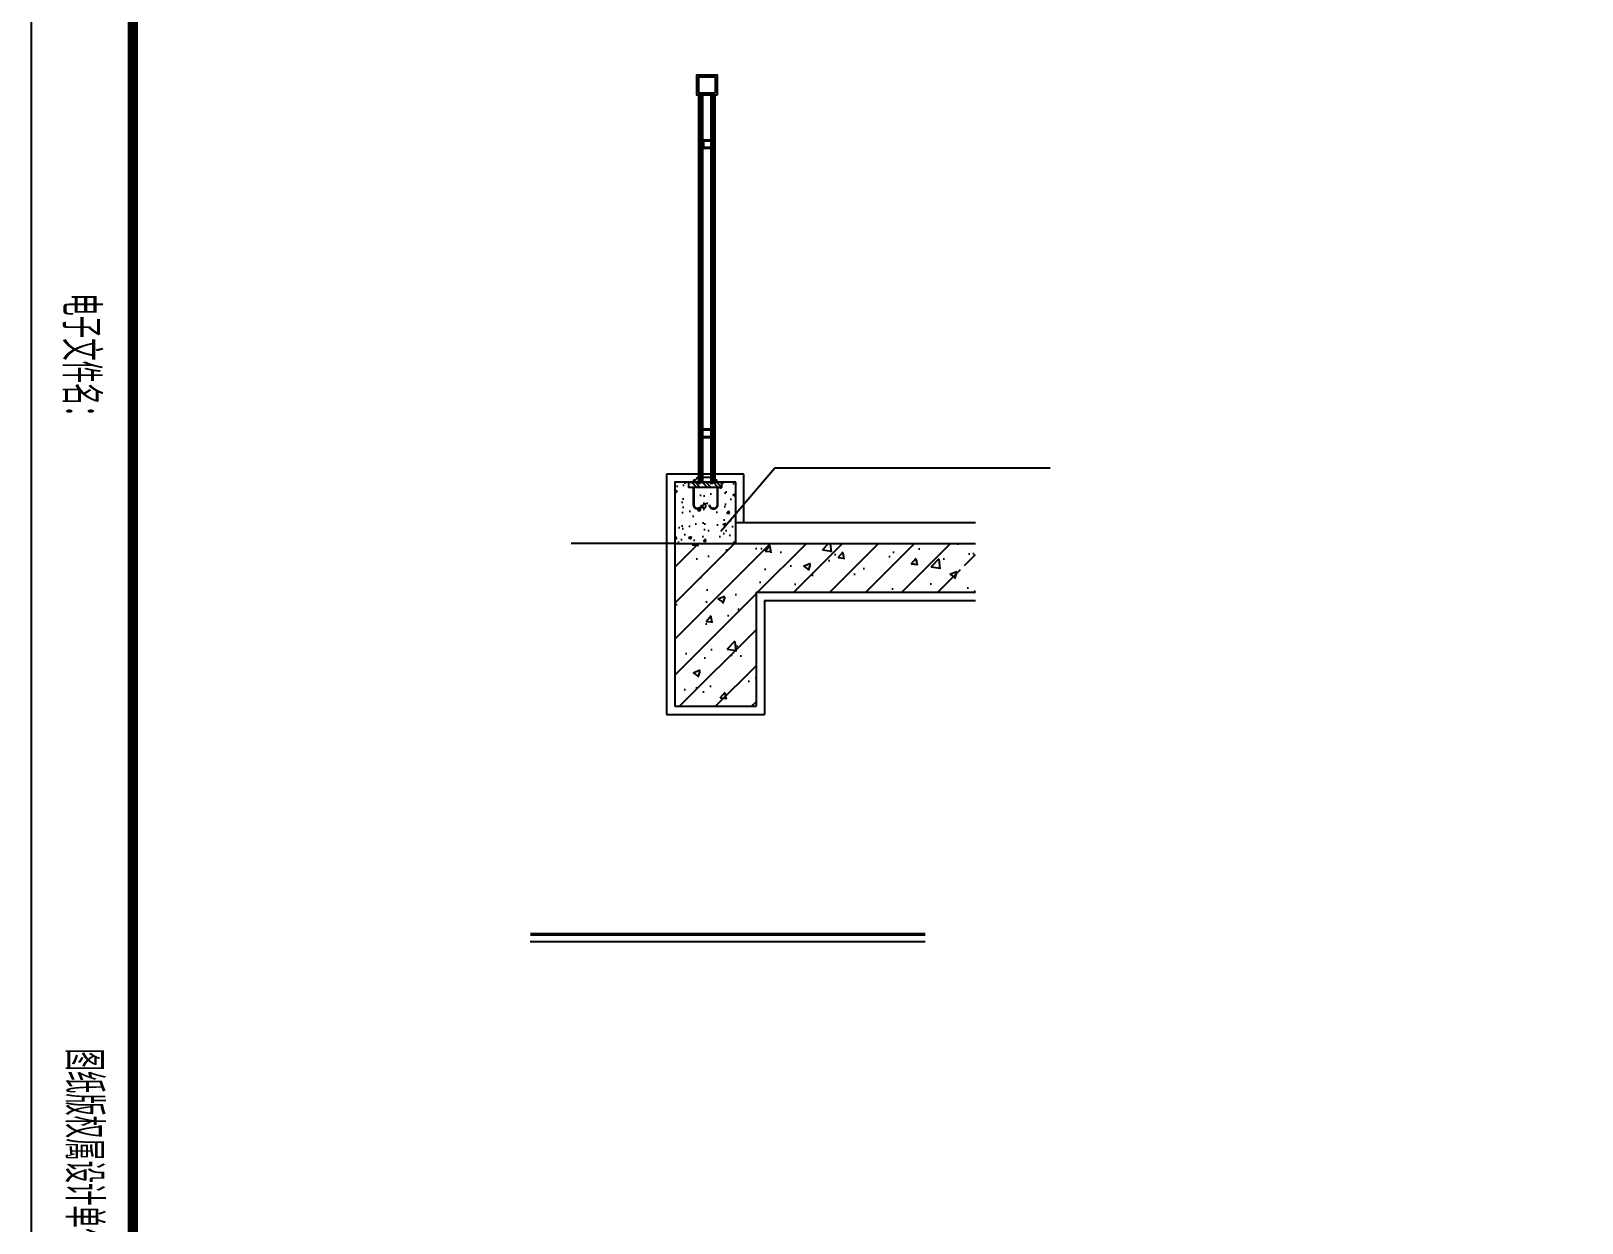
# Model space of a CAD drawing. Extents: x -1041549 to 749950, y -354245 to 17554.
# Drawn here: x 170038 to 177651, y -232139 to -226287 of the extents above; entities that cross this region are included whole.
import ezdxf

# ---------------------------------------------------------------- set-up
doc = ezdxf.new("R2010")
doc.units = 0
doc.header["$LTSCALE"] = 1000
doc.header["$MEASUREMENT"] = 0
doc.layers.add('1', color=1, linetype='Continuous', lineweight=40)
for name, color, linetype in [('14', 1, 'Continuous'), ('DIM_SYMB', 3, 'Continuous'), ('HATCH', 254, 'Continuous'), ('PUB_DIM', 3, 'Continuous'), ('PUB_HATCH', 8, 'Continuous'), ('PUB_TITLE', 4, 'Continuous'), ('S_WALL', 140, 'Continuous'), ('STR', 2, 'Continuous'), ('WALL', 4, 'Continuous'), ('WD', 2, 'Continuous')]:
    doc.layers.add(name, color=color, linetype=linetype)
doc.styles.add('hztxt', font='romand_pkpm', dxfattribs={"bigfont": 'gbcbig'})

# ---------------------------------------------------------------- blocks, each defined once
blk = doc.blocks.new('$titleblk$00000212')
at = {"layer": '14', "style": 'hztxt', "width": 0.85}
for s, p in [('电子文件名：', (-198.31, 0.78)), ('图纸版权属设计单位所有，未经许可，外人及外单位不得翻印复制作为其他工程之用。', (-124.17, 1.07))]:
    blk.add_text(s, height=3.6, rotation=359.9997, dxfattribs=at).set_placement(p)
blk = doc.blocks.new('A$Ce58e362c')
at = {"layer": 'PUB_TITLE', "xscale": 150, "yscale": 150, "zscale": 150}
blk.add_blockref('$titleblk$00000212', (29680, -76), dxfattribs=at)
blk = doc.blocks.new('A$C536B6CE4')
at = {"layer": 'HATCH'}
h = blk.add_hatch(dxfattribs=at)
h.set_pattern_fill('ANSI32', color=256, scale=50, style=0)
h.set_pattern_definition([(45, (257213.824, -149309.7), (-13.2582521, 13.2582521), []), (45, (257222.663, -149309.7), (-13.2582521, 13.2582521), [])])
h.paths.add_polyline_path([(0, 68), (0, 55), (80, 55), (80, 68)])
h.paths.add_polyline_path([(44.5, 62.5, -1), (49.5, 62.5, -1)], flags=16)
at = {"layer": 'STR'}
blk.add_lwpolyline([(80, 68), (0, 68), (0, 55), (80, 55)], close=True, dxfattribs=at)
at = {"layer": 'WALL'}
for points in [[(29.8, 13, 6, 6, -1), (9.8, 13, 6, 6, 0), (9.8, 55, 0, 0, 0)], [(48.4, 13, 6, 6, 1), (68.4, 13, 6, 6, 0), (68.4, 55, 0, 0, 0)]]:
    blk.add_lwpolyline(points, format="xyseb", dxfattribs=at)
blk = doc.blocks.new('A$C57ED5E1C')
h = blk.add_hatch()
h.set_pattern_fill('混凝土', color=8, scale=10, style=0)
h.set_pattern_definition([(50, (0, 50), (71.726, -6.2752), [7.5, -82.5]), (355, (0, 50), (-13.875, 75.2192), [6, -66]), (100.4514, (5.98, 49.48), (57.851, 68.944), [6.374, -70.1142]), (46.184, (0, 70), (106.724, -16.552), [11.25, -123.75]), (96.636, (8.89, 68.62), (93.466, 97.412), [9.561, -105.171]), (351.184, (0, 70), (93.466, 97.412), [9, -99]), (21, (10, 65), (59.6907, -40.262), [7.5, -82.5]), (326, (10, 65), (24.3315, 72.515), [6, -66]), (71.4514, (14.974, 61.645), (84.0223, 32.253), [6.374, -70.1142]), (37.5, (0, 50), (1.216, 33.2894), [0, -65.2, 0, -67, 0, -66.25]), (7.5, (0, 50), (26.307, 39.4412), [0, -38.2, 0, -63.7, 0, -25.25]), (327.5, (-22.3, 50), (53.38224, -2.2555), [0, -25, 0, -78, 0, -103.5]), (317.5, (-32.3, 50), (58.3186, 10.0105), [0, -32.5, 0, -51.8, 0, -73.5])])
h.paths.add_polyline_path([(1239.7, 420), (1089.7, 420), (1089.7, 570), (1239.7, 570)])
at = {"layer": 'WALL'}
h = blk.add_hatch(dxfattribs=at)
h.set_pattern_fill('钢筋混凝土', color=8, scale=25)
h.set_pattern_definition([(45, (-3325361.654, -244383.904), (-44.1941738, 44.1941738), []), (50, (-3325361.65, -244383.9), (179.3150457, -15.688034), [18.75, -206.25]), (355, (-3325361.65, -244383.9), (-34.687833, 188.048033), [15, -165]), (100.4514, (-3325346.71, -244385.21), (144.627345, 172.3598855), [15.9350475, -175.285528]), (46.1842, (-3325361.65, -244333.9), (266.810262, -41.379754), [28.125, -309.375]), (96.6356, (-3325339.42, -244337.35), (233.665676, 243.529468), [23.902572, -262.92825]), (351.1842, (-3325361.65, -244333.9), (233.665486, 243.52965), [22.5, -247.5]), (21, (-3325336.65, -244346.4), (149.226763, -100.6547227), [18.75, -206.25]), (326, (-3325336.65, -244346.4), (60.828833, 181.287511), [15, -165]), (71.4514, (-3325324.22, -244354.8), (210.055657, 80.632624), [15.9350475, -175.285528]), (37.5, (-3325361.654, -244383.904), (3.0399638, 83.2234635), [0, -163, 0, -167.5, 0, -165.625]), (7.5, (-3325361.65, -244383.9), (65.7673844, 98.602928), [0, -95.5, 0, -159.25, 0, -63.125]), (327.5, (-3325417.404, -244383.904), (133.455609, -5.638718), [0, -62.5, 0, -195, 0, -258.75]), (317.5, (-3325442.4, -244383.9), (145.7965423, 25.0262456), [0, -81.25, 0, -129.5, 0, -183.75])])
h.paths.add_polyline_path([(1827.7, 300), (1827.7, 342.4), (1775.2, 361), (1827.7, 370.3), (1827.7, 420), (1089.7, 420), (1089.7, 20), (1289.7, 20), (1289.7, 300)])
at = {"color": 8}
for p, q in [((1069.7, 590), (1069.7, 0)), ((1259.7, 590), (1069.7, 590)), ((1259.7, 470), (1259.7, 590)), ((1309.7, 280), (1309.7, 0)), ((1069.7, 0), (1309.7, 0))]:
    blk.add_line(p, q, dxfattribs=at)
at = {"layer": '1', "color": 1}
for p, q in [((1149.8, 565.4), (1149.8, 1520.3, 0)), ((1157.5, 570), (1157.5, 1520.3, 0)), ((1157.5, 570), (1157.5, 1520.3, 0)), ((1179.8, 565.4), (1179.8, 1520.3, 0)), ((1187.5, 570), (1187.5, 1520.3, 0))]:
    blk.add_line(p, q, dxfattribs=at)
at = {"layer": 'PUB_DIM'}
for p, q in [((1335.3, 604.4), (1203, 448.8)), ((2011.1, 604.4), (1335.3, 604.4))]:
    blk.add_line(p, q, dxfattribs=at)
blk.add_lwpolyline([(1135.7, 575), (1135.7, 570), (1192.7, 570), (1192.7, 575, -0.340556), (1182.7, 582), (1145.7, 582, -0.340556)], format="xyb", close=True, dxfattribs=at)
at = {"layer": 'PUB_HATCH'}
for p, q in [((1827.7, 470), (1239.7, 470)), ((1309.7, 280), (1827.7, 280))]:
    blk.add_line(p, q, dxfattribs=at)
at = {"layer": 'S_WALL'}
for p, q in [((1089.7, 420), (1089.7, 20)), ((1089.7, 420), (1827.7, 420)), ((1289.7, 300), (1289.7, 20)), ((1289.7, 300), (1827.7, 300)), ((1089.7, 20), (1289.7, 20))]:
    blk.add_line(p, q, dxfattribs=at)
blk.add_lwpolyline([(1239.7, 570), (1089.7, 570), (1089.7, 420), (1239.7, 420)], close=True, dxfattribs=at)
at = {"layer": 'WALL', "color": 8}
blk.add_line((1089.7, 420), (835.5, 420), dxfattribs=at)
at = {"layer": 'WD'}
for p, q in [((1157.5, 1410, 0), (1187.5, 1410, 0)), ((1157.5, 1390, 0), (1187.5, 1390, 0)), ((1149.8, 700), (1187.5, 700)), ((1149.8, 680), (1187.5, 680))]:
    blk.add_line(p, q, dxfattribs=at)
at = {"layer": 'WD', "elevation": 0}
for points in [[(1193.7, 1520.3), (1143.7, 1520.3), (1143.7, 1570.3), (1193.7, 1570.3)], [(1188.7, 1525.3), (1148.7, 1525.3), (1148.7, 1565.3), (1188.7, 1565.3)], [(1187.5, 1410), (1157.5, 1410), (1157.5, 1390), (1187.5, 1390)], [(1185, 1407.5), (1160, 1407.5), (1160, 1392.5), (1185, 1392.5)]]:
    blk.add_lwpolyline(points, close=True, dxfattribs=at)
at = {"layer": 'WD'}
for points in [[(1187.5, 700), (1149.8, 700), (1149.8, 680), (1187.5, 680)], [(1185, 697.5), (1152.3, 697.5), (1152.3, 682.5), (1185, 682.5)]]:
    blk.add_lwpolyline(points, close=True, dxfattribs=at)
at = {"xscale": -1}
blk.add_blockref('A$C536B6CE4', (1204.7, 502), dxfattribs=at)

msp = doc.modelspace()

# ---------------------------------------------------------------- linework, layer by layer
at = {"layer": 'DIM_SYMB', "const_width": 17.5}
msp.add_lwpolyline([(172488.1, -230722.1), (174427.1, -230722.1)], dxfattribs=at)
at = {"layer": 'DIM_SYMB'}
msp.add_lwpolyline([(172488.1, -230757.1), (174427.1, -230757.1)], dxfattribs=at)
at = {"layer": 'PUB_TITLE'}
msp.add_lwpolyline([(170037.8, -195940.6), (170037.8, -237990.6), (199737.8, -237990.6), (199737.8, -195940.6)], close=True, dxfattribs=at)
at = {"layer": 'PUB_TITLE', "const_width": 50}
msp.add_lwpolyline([(170537.8, -197190.6), (170537.8, -237490.6), (199237.8, -237490.6), (199237.8, -197190.6)], close=True, dxfattribs=at)

# ---------------------------------------------------------------- block references
at = {"xscale": 2, "yscale": 2, "zscale": 2}
msp.add_blockref('A$C57ED5E1C', (171018, -229642.5), dxfattribs=at)
at = {"xscale": 0.3333333333333333, "yscale": 0.3333333333333333, "zscale": 0.3333333333333333, "rotation": 270}
msp.add_blockref('A$Ce58e362c', (170179.3, -227597.2), dxfattribs=at)

doc.saveas('drawing.dxf')
